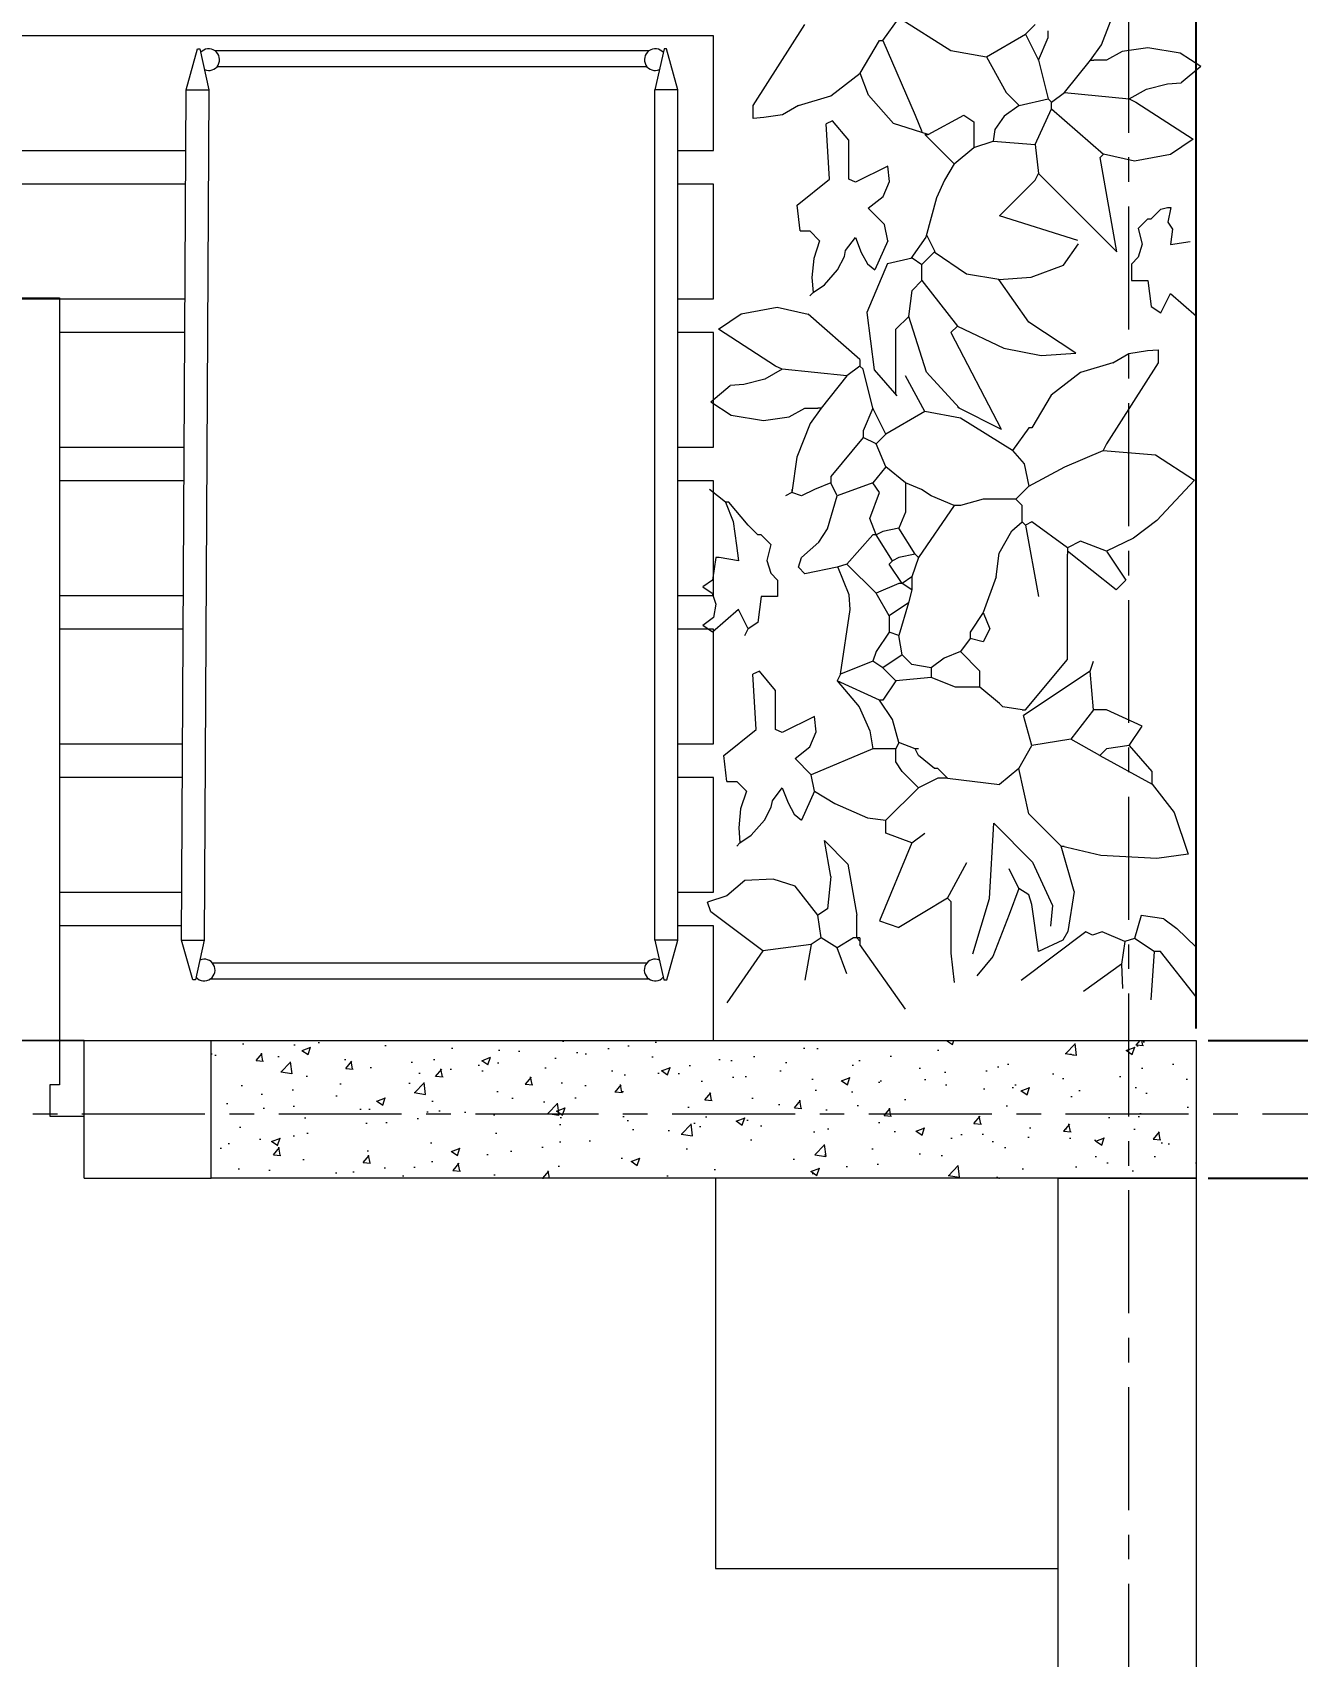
# Model space of a CAD drawing. Header units: centimetres. Extents: x 5667 to 17750, y 274 to 6203.
# Drawn here: x 8290.2 to 8418.8, y 1140.7 to 1305.8 of the extents above; entities that cross this region are included whole.
import ezdxf

# ---------------------------------------------------------------- set-up
doc = ezdxf.new("R2010")
doc.units = ezdxf.units.CM
doc.header["$MEASUREMENT"] = 0
doc.linetypes.add('CENTERX2', pattern=[4, 2.5, -0.5, 0.5, -0.5])
doc.layers.get('0').update_dxf_attribs({"lineweight": 18})
for name, color, linetype, lineweight in [('A-DOOR-FULL', 4, 'Continuous', 9), ('A-FURN', 8, 'Continuous', 9), ('A-WALL-FULL', 7, 'Continuous', 20), ('G-ANNO-DIM', 3, 'Continuous', 9), ('G-HEDGE', 104, 'Continuous', 9)]:
    doc.layers.add(name, color=color, linetype=linetype, lineweight=lineweight)
doc.styles.add('ARIAL', font='arial.ttf')
doc.dimstyles.new('TICK_36', dxfattribs={"dimtxt": 10, "dimasz": 3.6, "dimexe": 1.8, "dimexo": 1.2, "dimgap": 1.8, "dimtad": 0, "dimdec": 0, "dimzin": 0, "dimdsep": 46, "dimtxsty": 'ARIAL', "dimblk": 'OBLIQUE', "dimcen": 1.8, "dimdle": 1.8, "dimclrd": 256, "dimclrt": 256, "dimadec": 0, "dimazin": 0, "dimtfac": 1, "dimtdec": 0, "dimtmove": 1, "dimatfit": 3, "dimldrblk": 'OPEN90', "dimfxl": 1, "dimtolj": 1, "dimtzin": 0, "dimarcsym": 0})

# ---------------------------------------------------------------- blocks, each defined once
blk = doc.blocks.new('division')
at = {"linetype": 'CENTERX2', "ltscale": 5}
blk.add_line((0, 1474.86), (0, 19.33), dxfattribs=at)
at = {"linetype": 'CENTERX2', "ltscale": 5, "style": 'ARIAL'}
for p in [(-7.42, 1487.59), (-7.06, -6.48)]:
    blk.add_attdef('A', p, '', height=16, dxfattribs=at)
blk = doc.blocks.new('_Oblique')
at = {"color": 0, "linetype": 'ByBlock', "lineweight": -2}
blk.add_line((-0.5, -0.5), (0.5, 0.5), dxfattribs=at)
blk = doc.blocks.new('*D21')
at = {"layer": 'Defpoints', "color": 0, "ltscale": 5, "transparency": 16777216}
for p in [(8408.54, 1633.45), (7493.38, 1460.73), (8408.54, 1203.35)]:
    blk.add_point(p, dxfattribs=at)
at = {"layer": 'G-ANNO-DIM', "color": 0, "lineweight": -2, "ltscale": 5, "transparency": 16777216}
for p, q in [((7493.38, 1461.93), (7493.38, 1635.25)), ((8408.54, 1204.55), (8408.54, 1635.25))]:
    blk.add_line(p, q, dxfattribs=at)
at = {"layer": 'G-ANNO-DIM', "lineweight": -2, "ltscale": 5, "transparency": 16777216}
for p, q in [((7491.58, 1633.45), (7938.08, 1633.45)), ((8410.34, 1633.45), (7963.85, 1633.45))]:
    blk.add_line(p, q, dxfattribs=at)
at = {"layer": 'G-ANNO-DIM', "lineweight": -2, "ltscale": 5, "transparency": 16777216, "xscale": 3.6, "yscale": 3.6, "zscale": 3.6, "rotation": 180}
blk.add_blockref('_Oblique', (7493.38, 1633.45), dxfattribs=at)
at = {"layer": 'G-ANNO-DIM', "lineweight": -2, "ltscale": 5, "transparency": 16777216, "xscale": 3.6, "yscale": 3.6, "zscale": 3.6}
blk.add_blockref('_Oblique', (8408.54, 1633.45), dxfattribs=at)
at = {"layer": 'G-ANNO-DIM', "ltscale": 5, "transparency": 16777216, "insert": (7950.96, 1633.45), "char_height": 10, "attachment_point": 5, "style": 'ARIAL'}
blk.add_mtext('\\A1;915', dxfattribs=at)
blk = doc.blocks.new('_Open90')
at = {"color": 0, "linetype": 'ByBlock', "lineweight": -2}
for p, q in [((-0.5, 0.5), (0, 0)), ((0, 0), (-1, 0)), ((0, 0), (-0.5, -0.5))]:
    blk.add_line(p, q, dxfattribs=at)
blk = doc.blocks.new('*D113')
at = {"layer": 'Defpoints', "color": 0, "transparency": 16777216}
for p in [(8408.54, 1203.35), (8408.54, 1189.33), (8465.98, 1189.33)]:
    blk.add_point(p, dxfattribs=at)
at = {"layer": 'G-ANNO-DIM', "lineweight": -2, "transparency": 16777216}
for p, q in [((8465.98, 1205.15), (8465.98, 1187.53)), ((8485.54, 1202.21), (8485.54, 1205.81)), ((8465.98, 1196.34), (8485.54, 1202.21))]:
    blk.add_line(p, q, dxfattribs=at)
at = {"layer": 'G-ANNO-DIM', "color": 0, "lineweight": -2, "transparency": 16777216}
for p, q in [((8409.74, 1203.35), (8467.78, 1203.35)), ((8409.74, 1189.33), (8467.78, 1189.33))]:
    blk.add_line(p, q, dxfattribs=at)
at = {"layer": 'G-ANNO-DIM', "lineweight": -2, "transparency": 16777216, "xscale": 3.6, "yscale": 3.6, "zscale": 3.6}
for p, rotation in [((8465.98, 1203.35), 90), ((8465.98, 1189.33), 270)]:
    blk.add_blockref('_Oblique', p, dxfattribs=dict(at, rotation=rotation))
at = {"layer": 'G-ANNO-DIM', "transparency": 16777216, "insert": (8485.54, 1214.28), "char_height": 10, "attachment_point": 5, "rotation": 90, "style": 'ARIAL'}
blk.add_mtext('\\A1;14', dxfattribs=at)
blk = doc.blocks.new('*D114')
at = {"layer": 'Defpoints', "color": 0, "transparency": 16777216}
for p in [(8408.54, 1189.33), (8408.54, 597.58), (8465.98, 597.58)]:
    blk.add_point(p, dxfattribs=at)
at = {"layer": 'G-ANNO-DIM', "lineweight": -2, "transparency": 16777216}
for p, q in [((8465.98, 1191.13), (8465.98, 906.25)), ((8465.98, 595.78), (8465.98, 880.66))]:
    blk.add_line(p, q, dxfattribs=at)
at = {"layer": 'G-ANNO-DIM', "color": 0, "lineweight": -2, "transparency": 16777216}
for p, q in [((8409.74, 1189.33), (8467.78, 1189.33)), ((8409.74, 597.58), (8467.78, 597.58))]:
    blk.add_line(p, q, dxfattribs=at)
at = {"layer": 'G-ANNO-DIM', "lineweight": -2, "transparency": 16777216, "xscale": 3.6, "yscale": 3.6, "zscale": 3.6}
for p, rotation in [((8465.98, 1189.33), 90), ((8465.98, 597.58), 270)]:
    blk.add_blockref('_Oblique', p, dxfattribs=dict(at, rotation=rotation))
at = {"layer": 'G-ANNO-DIM', "transparency": 16777216, "insert": (8465.98, 893.45), "char_height": 10, "attachment_point": 5, "rotation": 90, "style": 'ARIAL'}
blk.add_mtext('\\A1;592', dxfattribs=at)
blk = doc.blocks.new('*D115')
at = {"layer": 'Defpoints', "color": 0, "transparency": 16777216}
for p in [(8408.54, 1498.72), (8523.27, 1498.72), (8408.54, 597.58)]:
    blk.add_point(p, dxfattribs=at)
at = {"layer": 'G-ANNO-DIM', "lineweight": -2, "transparency": 16777216}
for p, q in [((8523.27, 1500.52), (8523.27, 1060.03)), ((8523.27, 595.78), (8523.27, 1036.27))]:
    blk.add_line(p, q, dxfattribs=at)
at = {"layer": 'G-ANNO-DIM', "color": 0, "lineweight": -2, "transparency": 16777216}
for p, q in [((8409.74, 1498.72), (8525.07, 1498.72)), ((8409.74, 597.58), (8525.07, 597.58))]:
    blk.add_line(p, q, dxfattribs=at)
at = {"layer": 'G-ANNO-DIM', "lineweight": -2, "transparency": 16777216, "xscale": 3.6, "yscale": 3.6, "zscale": 3.6}
for p, rotation in [((8523.27, 1498.72), 90), ((8523.27, 597.58), 270)]:
    blk.add_blockref('_Oblique', p, dxfattribs=dict(at, rotation=rotation))
at = {"layer": 'G-ANNO-DIM', "transparency": 16777216, "insert": (8523.27, 1048.15), "char_height": 10, "attachment_point": 5, "rotation": 90, "style": 'ARIAL'}
blk.add_mtext('\\A1;901', dxfattribs=at)
blk = doc.blocks.new('*D118')
at = {"layer": 'Defpoints', "color": 0, "transparency": 16777216}
for p in [(8408.54, 1548.59), (8094.14, 1203.35), (8408.54, 1203.35)]:
    blk.add_point(p, dxfattribs=at)
at = {"layer": 'G-ANNO-DIM', "color": 0, "lineweight": -2, "transparency": 16777216}
for p, q in [((8094.14, 1204.55), (8094.14, 1550.39)), ((8408.54, 1204.55), (8408.54, 1550.39))]:
    blk.add_line(p, q, dxfattribs=at)
at = {"layer": 'G-ANNO-DIM', "lineweight": -2, "transparency": 16777216}
for p, q in [((8092.34, 1548.59), (8238.52, 1548.59)), ((8410.34, 1548.59), (8264.16, 1548.59))]:
    blk.add_line(p, q, dxfattribs=at)
at = {"layer": 'G-ANNO-DIM', "lineweight": -2, "transparency": 16777216, "xscale": 3.6, "yscale": 3.6, "zscale": 3.6, "rotation": 180}
blk.add_blockref('_Oblique', (8094.14, 1548.59), dxfattribs=at)
at = {"layer": 'G-ANNO-DIM', "lineweight": -2, "transparency": 16777216, "xscale": 3.6, "yscale": 3.6, "zscale": 3.6}
blk.add_blockref('_Oblique', (8408.54, 1548.59), dxfattribs=at)
at = {"layer": 'G-ANNO-DIM', "transparency": 16777216, "insert": (8251.34, 1548.59), "char_height": 10, "attachment_point": 5, "style": 'ARIAL'}
blk.add_mtext('\\A1;314', dxfattribs=at)

msp = doc.modelspace()

# ---------------------------------------------------------------- hatches: boundary and pattern name
at = {"layer": 'A-FURN'}
h = msp.add_hatch(dxfattribs=at)
h.set_pattern_fill('AR-CONC', color=256, scale=0.050063, style=0)
h.set_pattern_definition([(50, (11659.113, 9914.463), (9.120779, -0.7979644), [0.953707, -10.4907795]), (355, (11659.113, 9914.463), (-1.764375, 9.56494), [0.762966, -8.392624]), (100.451, (11659.873, 9914.397), (7.356437, 8.766932), [0.810526, -8.915786]), (46.1842, (11659.113, 9917.006), (13.571131, -2.10478), [1.43056, -15.73617]), (96.6356, (11660.244, 9916.831), (11.885256, 12.386957), [1.21579, -13.373679]), (351.184, (11659.113, 9917.006), (11.885275, 12.386936), [1.144449, -12.588935]), (21, (11660.3846, 9916.371), (7.590352, -5.1197566), [0.953707, -10.4907795]), (326, (11660.385, 9916.371), (3.094018, 9.221071), [0.762966, -8.392624]), (71.4514, (11661.017, 9915.944), (10.684349, 4.1013344), [0.810526, -8.915786]), (37.5, (11659.113, 9914.4632), (0.1546259, 4.2331103), [0, -8.2908948, 0, -8.5197845, 0, -8.4244138]), (7.5, (11659.113, 9914.4632), (3.3452176, 5.0153773), [0, -4.8575488, 0, -8.1001534, 0, -3.2108143]), (327.5, (11656.2773, 9914.4632), (6.7881223, -0.2868002), [0, -3.179024, 0, -9.918555, 0, -13.1611597]), (317.5, (11655.006, 9914.463), (7.4158462, 1.272936), [0, -4.1327313, 0, -6.586938, 0, -9.346331])])
h.paths.add_polyline_path([(8308.41, 1203.35), (8308.41, 1189.33), (8408.54, 1189.33), (8408.54, 1203.35)])

# ---------------------------------------------------------------- linework, layer by layer
at = {"layer": 'A-DOOR-FULL'}
msp.add_lwpolyline([(8293, 1278.81), (8293, 1203.35), (8288.49, 1203.35), (8288.49, 1278.81)], close=True, dxfattribs=at)
for points in [[(8295.5, 1198.84), (8295.5, 1198.84), (8295.5, 1203.35), (8293, 1203.35), (8293, 1198.84)], [(8293, 1198.84), (8291.99, 1198.84), (8291.99, 1195.64), (8295.5, 1195.64), (8295.5, 1198.84)]]:
    msp.add_lwpolyline(points, dxfattribs=at)
at = {"layer": 'A-FURN'}
for p, q in [((8359.48, 1305.46), (8094.57, 1305.46)), ((8305.87, 1299.97), (8307.02, 1304.13)), ((8307.02, 1304.13), (8307.25, 1304.13)), ((8307.25, 1304.13), (8308.18, 1299.97)), ((8354.45, 1304.13), (8353.52, 1299.96)), ((8354.68, 1304.13), (8354.45, 1304.13)), ((8355.84, 1299.97), (8354.68, 1304.13)), ((8359.48, 1293.81), (8359.48, 1305.46)), ((8352.92, 1303.93), (8308.79, 1303.93)), ((8352.72, 1302.31), (8308.99, 1302.31)), ((8305.4, 1213.53), (8305.87, 1299.97)), ((8305.87, 1299.97), (8308.18, 1299.96)), ((8308.18, 1299.97), (8307.71, 1213.53)), ((8355.84, 1299.97), (8353.52, 1299.96)), ((8353.52, 1213.53), (8353.52, 1299.96)), ((8355.84, 1213.53), (8355.84, 1299.97)), ((8094.57, 1293.81), (8305.83, 1293.81)), ((8355.84, 1293.81), (8359.48, 1293.81)), ((8305.82, 1290.39), (8094.57, 1290.39)), ((8359.48, 1290.39), (8355.84, 1290.39)), ((8359.48, 1278.73), (8359.48, 1290.39)), ((8094.57, 1278.73), (8305.75, 1278.73)), ((8355.84, 1278.73), (8359.48, 1278.73)), ((8305.73, 1275.31), (8293, 1275.31)), ((8359.48, 1275.31), (8355.84, 1275.31)), ((8359.48, 1263.66), (8359.48, 1275.31)), ((8293, 1263.66), (8305.67, 1263.66)), ((8355.84, 1263.66), (8359.48, 1263.66)), ((8305.65, 1260.23), (8293, 1260.23)), ((8359.48, 1260.23), (8355.84, 1260.23)), ((8359.48, 1248.58), (8359.48, 1260.23)), ((8293, 1248.58), (8305.59, 1248.58)), ((8355.84, 1248.58), (8359.48, 1248.58)), ((8305.57, 1245.15), (8293, 1245.15)), ((8359.48, 1245.15), (8355.84, 1245.15)), ((8359.48, 1233.5), (8359.48, 1245.15)), ((8293, 1233.5), (8305.51, 1233.5)), ((8355.84, 1233.5), (8359.48, 1233.5)), ((8305.49, 1230.07), (8293, 1230.07)), ((8359.48, 1230.07), (8355.84, 1230.07)), ((8359.48, 1218.42), (8359.48, 1230.07)), ((8293, 1218.42), (8305.43, 1218.42)), ((8355.84, 1218.42), (8359.48, 1218.42)), ((8305.41, 1215), (8293, 1215)), ((8359.48, 1215), (8355.84, 1215)), ((8359.48, 1203.35), (8359.48, 1215)), ((8306.53, 1209.49), (8305.4, 1213.53)), ((8305.4, 1213.53), (8307.71, 1213.53)), ((8307.71, 1213.53), (8306.82, 1209.49)), ((8355.84, 1213.53), (8353.52, 1213.53)), ((8353.52, 1213.53), (8354.41, 1209.49)), ((8354.71, 1209.49), (8355.84, 1213.53)), ((8352.67, 1211.19), (8308.56, 1211.19)), ((8306.82, 1209.49), (8306.53, 1209.49)), ((8352.95, 1209.57), (8308.28, 1209.57)), ((8354.41, 1209.49), (8354.71, 1209.49)), ((8094.57, 1203.35), (8359.48, 1203.35)), ((8359.48, 1203.35), (8394.52, 1203.35)), ((8394.52, 1189.33), (8359.68, 1189.33)), ((8359.68, 1189.33), (8359.68, 1149.68)), ((8394.52, 1149.68), (8394.52, 1189.33)), ((8359.68, 1149.68), (8394.52, 1149.68))]:
    msp.add_line(p, q, dxfattribs=at)
for centre, start, end in [((8308.16, 1303.03), 246.5619, 138.4957), ((8353.55, 1303.03), 41.5043, 293.4381), ((8307.7, 1210.5), 221.5043, 113.4381), ((8353.53, 1210.5), 66.5619, 318.4957)]:
    msp.add_arc(centre, 1.1, start, end, dxfattribs=at)
at = {"layer": 'A-WALL-FULL'}
for p, q in [((8295.5, 1189.33), (8295.5, 1203.35)), ((8295.5, 1203.35), (8408.54, 1203.35)), ((8295.5, 1189.33), (8308.41, 1189.33)), ((8394.52, 1189.33), (8408.54, 1189.33)), ((8394.52, 1148.28), (8394.52, 1189.33)), ((8408.54, 1189.33), (8408.54, 1148.28)), ((8394.52, 1108.23), (8394.52, 1148.28)), ((8408.54, 1148.28), (8408.54, 1108.23))]:
    msp.add_line(p, q, dxfattribs=at)
msp.add_lwpolyline([(8308.41, 1203.35), (8408.54, 1203.35), (8408.54, 1189.33), (8308.41, 1189.33)], close=True, dxfattribs=at)
at = {"layer": 'G-HEDGE'}
for p, q in [((8398.9, 1304.54), (8400.25, 1307.97)), ((8363.5, 1298.38), (8368.77, 1306.62)), ((8376.68, 1304.97), (8378.33, 1307.28)), ((8378.33, 1307.28), (8383.61, 1303.98)), ((8391.19, 1305.63), (8392.18, 1306.62)), ((8393.5, 1305.3), (8393.5, 1305.96)), ((8374.38, 1301.67), (8376.35, 1304.97)), ((8376.35, 1304.97), (8376.68, 1304.97)), ((8376.68, 1304.97), (8379.98, 1297.39)), ((8387.23, 1303.32), (8391.19, 1305.63)), ((8391.19, 1305.63), (8392.51, 1302.99)), ((8392.51, 1302.99), (8393.5, 1305.3)), ((8397.79, 1302.99), (8398.9, 1304.54)), ((8403.62, 1304.25), (8401.02, 1303.86)), ((8406.92, 1303.69), (8403.62, 1304.25)), ((8383.61, 1303.98), (8387.23, 1303.32)), ((8387.23, 1303.32), (8389.21, 1299.7)), ((8392.51, 1302.99), (8393.5, 1299.04)), ((8395.15, 1299.7), (8397.79, 1302.99)), ((8397.79, 1302.99), (8398.12, 1302.99)), ((8399.43, 1302.99), (8398.12, 1302.99)), ((8401.02, 1303.86), (8399.43, 1302.99)), ((8409, 1302.33), (8406.92, 1303.69)), ((8371.41, 1299.37), (8374.38, 1301.67)), ((8375.22, 1299.41), (8374.38, 1301.67)), ((8409, 1302.33), (8407.02, 1300.69)), ((8368.11, 1298.38), (8371.41, 1299.37)), ((8377.76, 1296.53), (8375.22, 1299.41)), ((8389.21, 1299.7), (8390.53, 1298.38)), ((8393.83, 1298.71), (8395.15, 1299.7)), ((8395.15, 1299.7), (8401.74, 1299.04)), ((8401.74, 1299.04), (8403.5, 1300.03)), ((8403.5, 1300.03), (8405.62, 1300.59)), ((8405.62, 1300.59), (8407.02, 1300.69)), ((8363.5, 1297.06), (8363.5, 1298.38)), ((8368.11, 1298.38), (8366.5, 1297.44)), ((8390.53, 1298.38), (8389.02, 1297.29)), ((8390.53, 1298.38), (8393.5, 1299.04)), ((8392.18, 1294.42), (8393.83, 1298.05)), ((8393.5, 1299.04), (8393.83, 1298.71)), ((8393.83, 1298.05), (8393.83, 1298.71)), ((8393.83, 1298.05), (8399.11, 1293.43)), ((8401.74, 1299.04), (8402.4, 1298.71)), ((8402.4, 1298.71), (8408.22, 1294.94)), ((8364.6, 1297.14), (8363.5, 1297.06)), ((8366.5, 1297.44), (8364.6, 1297.14)), ((8371.58, 1296.83), (8370.92, 1296.5)), ((8371.25, 1290.9), (8370.92, 1296.5)), ((8373.23, 1294.86), (8371.58, 1296.83)), ((8381.3, 1295.41), (8377.76, 1296.53)), ((8379.98, 1297.39), (8380.64, 1295.74)), ((8381.3, 1295.41), (8384.93, 1297.39)), ((8384.93, 1297.39), (8385.92, 1296.73)), ((8385.92, 1296.73), (8385.92, 1294.09)), ((8388.07, 1295.92), (8387.89, 1294.75)), ((8389.02, 1297.29), (8388.07, 1295.92)), ((8373.23, 1290.9), (8373.23, 1294.86)), ((8380.97, 1295.41), (8381.3, 1295.41)), ((8380.97, 1295.41), (8383.94, 1292.44)), ((8385.92, 1294.09), (8387.89, 1294.75)), ((8387.89, 1294.75), (8392.18, 1294.42)), ((8392.18, 1294.42), (8392.51, 1291.45)), ((8408.22, 1294.94), (8405.92, 1293.38)), ((8383.94, 1292.44), (8385.92, 1294.09)), ((8398.77, 1293.1), (8399.11, 1293.43)), ((8400.47, 1283.49), (8398.77, 1293.1)), ((8402.26, 1292.71), (8399.11, 1293.43)), ((8405.92, 1293.38), (8402.26, 1292.71)), ((8367.96, 1288.26), (8371.25, 1290.9)), ((8373.89, 1290.57), (8373.23, 1290.9)), ((8377.19, 1292.22), (8373.89, 1290.57)), ((8377.35, 1290.64), (8377.19, 1292.22)), ((8383.94, 1292.44), (8382.95, 1290.79)), ((8392.18, 1290.79), (8392.51, 1291.45)), ((8392.51, 1291.45), (8400.47, 1283.49)), ((8376.71, 1289.12), (8377.35, 1290.64)), ((8382.95, 1290.79), (8382.14, 1289)), ((8388.55, 1287.17), (8392.18, 1290.79)), ((8368.29, 1285.62), (8367.96, 1288.26)), ((8375.21, 1287.93), (8376.71, 1289.12)), ((8376.86, 1286.28), (8375.21, 1287.93)), ((8382.14, 1289), (8381.06, 1285)), ((8403.95, 1286.86), (8404.94, 1287.85)), ((8404.94, 1287.85), (8405.62, 1287.99)), ((8405.62, 1287.99), (8405.95, 1287.99)), ((8405.95, 1287.99), (8405.66, 1286.5)), ((8377.19, 1284.63), (8376.86, 1286.28)), ((8396.5, 1284.64), (8388.55, 1287.17)), ((8403.29, 1286.53), (8402.63, 1285.88)), ((8403.29, 1286.53), (8403.62, 1286.86)), ((8403.62, 1286.86), (8403.95, 1286.86)), ((8405.66, 1286.5), (8406.12, 1285.79)), ((8368.29, 1285.62), (8369.28, 1285.62)), ((8369.28, 1285.62), (8370.26, 1284.63)), ((8370.26, 1284.63), (8369.67, 1282.82)), ((8372.9, 1283.64), (8373.89, 1284.96)), ((8373.89, 1284.96), (8374.49, 1283.43)), ((8377.19, 1284.63), (8375.87, 1281.67)), ((8381.06, 1285), (8379.54, 1282.82)), ((8381.12, 1285.22), (8381.96, 1283.54)), ((8395.06, 1282.15), (8396.58, 1284.33)), ((8402.63, 1285.88), (8403.05, 1284.27)), ((8403.05, 1284.27), (8402.64, 1282.97)), ((8406.12, 1285.79), (8405.93, 1284.23)), ((8405.93, 1284.23), (8407.91, 1284.56)), ((8369.67, 1282.82), (8369.48, 1280.89)), ((8372.08, 1281.67), (8372.78, 1283.01)), ((8372.78, 1283.01), (8372.9, 1283.64)), ((8374.49, 1283.43), (8375.13, 1282.28)), ((8377.16, 1282.33), (8379.65, 1282.88)), ((8379.65, 1282.88), (8380.64, 1282.22)), ((8381.96, 1283.54), (8380.64, 1282.22)), ((8385.19, 1281.24), (8381.89, 1283.48)), ((8402.64, 1282.97), (8401.97, 1282.25)), ((8370.75, 1280.16), (8372.08, 1281.67)), ((8377.16, 1282.33), (8375.06, 1277.32)), ((8375.13, 1282.28), (8375.87, 1281.67)), ((8380.64, 1280.57), (8380.64, 1282.22)), ((8388.48, 1280.7), (8385.19, 1281.24)), ((8391.77, 1280.94), (8395.06, 1282.15)), ((8401.97, 1282.25), (8401.97, 1280.6)), ((8369.6, 1279.36), (8369.28, 1279.03)), ((8369.48, 1280.89), (8369.6, 1279.36)), ((8369.6, 1279.36), (8370.75, 1280.16)), ((8379.32, 1276.94), (8379.65, 1279.58)), ((8379.65, 1279.58), (8380.64, 1280.57)), ((8380.64, 1280.57), (8384.27, 1275.96)), ((8388.48, 1280.7), (8391.77, 1280.94)), ((8391.51, 1276.35), (8388.48, 1280.7)), ((8401.97, 1280.6), (8403.62, 1280.6)), ((8403.62, 1280.6), (8403.95, 1277.96)), ((8362.27, 1277.21), (8365.93, 1277.89)), ((8365.93, 1277.89), (8369.08, 1277.16)), ((8403.95, 1277.96), (8404.94, 1277.3)), ((8404.94, 1277.3), (8405.93, 1279.28)), ((8405.93, 1279.28), (8408.57, 1276.97)), ((8359.97, 1275.65), (8362.27, 1277.21)), ((8374.36, 1272.55), (8369.08, 1277.16)), ((8375.06, 1277.32), (8375.82, 1271.52)), ((8378, 1275.63), (8379.32, 1276.94)), ((8381.14, 1271.28), (8379.32, 1276.94)), ((8396.32, 1273.21), (8391.51, 1276.35)), ((8365.79, 1271.89), (8359.97, 1275.65)), ((8378, 1268.97), (8378, 1275.63)), ((8384.27, 1275.96), (8383.61, 1275.3)), ((8383.61, 1275.3), (8388.71, 1265.49)), ((8384.27, 1275.96), (8388.98, 1273.7)), ((8388.98, 1273.7), (8392.78, 1272.97)), ((8392.78, 1272.97), (8396.32, 1273.21)), ((8400.08, 1272.22), (8401.69, 1273.15)), ((8401.69, 1273.15), (8403.59, 1273.46)), ((8403.59, 1273.46), (8404.69, 1273.53)), ((8404.69, 1273.53), (8404.69, 1272.21)), ((8366.45, 1271.56), (8364.69, 1270.56)), ((8366.45, 1271.56), (8365.79, 1271.89)), ((8373.04, 1270.9), (8366.45, 1271.56)), ((8374.36, 1271.89), (8373.04, 1270.9)), ((8374.36, 1272.55), (8374.36, 1271.89)), ((8374.69, 1271.56), (8374.36, 1271.89)), ((8375.68, 1267.6), (8374.69, 1271.56)), ((8375.82, 1271.52), (8378.1, 1268.86)), ((8384.43, 1267.66), (8381.14, 1271.28)), ((8396.78, 1271.23), (8393.81, 1268.92)), ((8400.08, 1272.22), (8396.78, 1271.23)), ((8404.69, 1272.21), (8399.42, 1263.97)), ((8359.19, 1268.26), (8361.17, 1269.91)), ((8362.56, 1270), (8361.17, 1269.91)), ((8364.69, 1270.56), (8362.56, 1270)), ((8373.04, 1270.9), (8370.4, 1267.6)), ((8380.95, 1267.27), (8378.98, 1270.9)), ((8359.19, 1268.26), (8361.27, 1266.9)), ((8393.81, 1268.92), (8391.84, 1265.62)), ((8361.27, 1266.9), (8364.57, 1266.34)), ((8364.57, 1266.34), (8367.17, 1266.73)), ((8367.17, 1266.73), (8368.75, 1267.6)), ((8368.75, 1267.6), (8370.07, 1267.6)), ((8370.4, 1267.6), (8369.29, 1266.06)), ((8370.4, 1267.6), (8370.07, 1267.6)), ((8375.68, 1267.6), (8374.69, 1265.29)), ((8377, 1264.96), (8375.68, 1267.6)), ((8380.95, 1267.27), (8377, 1264.96)), ((8384.58, 1266.61), (8380.95, 1267.27)), ((8384.27, 1267.71), (8388.71, 1265.49)), ((8389.86, 1263.31), (8384.58, 1266.61)), ((8369.29, 1266.06), (8367.93, 1262.62)), ((8374.69, 1264.63), (8371.39, 1260.68)), ((8374.69, 1265.29), (8374.69, 1264.63)), ((8376.01, 1263.97), (8374.69, 1264.63)), ((8377, 1264.96), (8376.01, 1263.97)), ((8391.51, 1265.62), (8389.86, 1263.31)), ((8391.84, 1265.62), (8391.51, 1265.62)), ((8377, 1261.66), (8376.01, 1263.97)), ((8389.86, 1263.31), (8391.06, 1261.95)), ((8395.19, 1261.65), (8399.09, 1263.31)), ((8399.42, 1263.97), (8399.09, 1263.31)), ((8399.09, 1263.31), (8404.39, 1262.86)), ((8404.39, 1262.86), (8408.35, 1260.28)), ((8367.93, 1262.62), (8367.44, 1259.03)), ((8377, 1261.66), (8375.68, 1260.02)), ((8378.98, 1260.02), (8377, 1261.66)), ((8391.06, 1261.95), (8391.51, 1259.69)), ((8391.51, 1259.69), (8395.19, 1261.65)), ((8371.39, 1260.02), (8369.74, 1259.36)), ((8371.39, 1260.68), (8371.39, 1260.02)), ((8372.05, 1258.7), (8371.39, 1260.02)), ((8375.68, 1260.02), (8372.05, 1258.7)), ((8376.34, 1259.03), (8375.68, 1260.02)), ((8378.98, 1260.02), (8378.98, 1257.05)), ((8380.63, 1259.36), (8378.98, 1260.02)), ((8391.51, 1259.69), (8390.19, 1258.37)), ((8408.35, 1260.28), (8404.55, 1256.2)), ((8360.69, 1258.04), (8359.05, 1259.36)), ((8361.02, 1258.04), (8360.69, 1258.04)), ((8360.69, 1258.04), (8361.47, 1256.09)), ((8363, 1255.73), (8361.02, 1258.04)), ((8367.44, 1259.03), (8366.78, 1258.7)), ((8367.44, 1259.36), (8367.44, 1259.03)), ((8368.43, 1258.7), (8367.44, 1259.03)), ((8369.74, 1259.36), (8368.43, 1258.7)), ((8371.06, 1255.35), (8372.05, 1258.7)), ((8375.35, 1256.39), (8376.34, 1259.03)), ((8381.61, 1258.7), (8380.63, 1259.36)), ((8383.92, 1257.71), (8381.61, 1258.7)), ((8386.89, 1258.37), (8384.58, 1257.71)), ((8390.19, 1258.37), (8386.89, 1258.37)), ((8390.85, 1257.71), (8390.19, 1258.37)), ((8376.01, 1254.74), (8375.35, 1256.39)), ((8378.98, 1257.05), (8378.32, 1255.4)), ((8383.92, 1257.71), (8380.3, 1252.43)), ((8384.58, 1257.71), (8383.92, 1257.71)), ((8390.85, 1256.06), (8390.85, 1257.71)), ((8404.55, 1256.2), (8402.17, 1254.38)), ((8361.47, 1256.09), (8361.82, 1253.66)), ((8363.99, 1254.74), (8363, 1255.73)), ((8364.32, 1254.74), (8363.99, 1254.74)), ((8364.65, 1254.41), (8364.32, 1254.74)), ((8370.18, 1254), (8371.06, 1255.35)), ((8375.68, 1254.74), (8373.04, 1251.77)), ((8376.01, 1254.74), (8375.68, 1254.74)), ((8376.67, 1255.07), (8376.01, 1254.74)), ((8377.66, 1252.1), (8376.01, 1254.74)), ((8378.32, 1255.4), (8376.67, 1255.07)), ((8379.97, 1252.76), (8378.32, 1255.4)), ((8388.52, 1252.86), (8389.79, 1255.14)), ((8389.79, 1255.14), (8390.85, 1256.06)), ((8391.18, 1255.73), (8390.85, 1256.06)), ((8391.84, 1256.06), (8391.18, 1255.73)), ((8391.18, 1255.73), (8392.5, 1248.48)), ((8395.46, 1253.42), (8391.84, 1256.06)), ((8361.82, 1253.66), (8362.01, 1252.1)), ((8364.65, 1254.41), (8365.31, 1253.75)), ((8365.31, 1253.75), (8364.89, 1252.14)), ((8368.43, 1252.43), (8370.18, 1254)), ((8396.78, 1254.08), (8395.46, 1253.42)), ((8395.46, 1253.42), (8395.46, 1253.09)), ((8395.46, 1253.09), (8395.46, 1252.76)), ((8400.41, 1249.13), (8395.46, 1253.09)), ((8399.42, 1253.09), (8396.78, 1254.08)), ((8402.17, 1254.38), (8399.42, 1253.09)), ((8399.42, 1253.09), (8401.4, 1250.12)), ((8359.71, 1252.43), (8359.38, 1250.12)), ((8360.04, 1252.43), (8359.71, 1252.43)), ((8362.01, 1252.1), (8360.04, 1252.43)), ((8364.89, 1252.14), (8365.31, 1250.85)), ((8368.1, 1251.44), (8368.43, 1252.43)), ((8368.75, 1250.78), (8368.1, 1251.44)), ((8372.05, 1251.44), (8368.75, 1250.78)), ((8373.04, 1251.77), (8372.05, 1251.44)), ((8373.25, 1248.65), (8372.12, 1251.47)), ((8376.01, 1248.81), (8373.04, 1251.77)), ((8377.33, 1251.77), (8377.66, 1252.1)), ((8378.65, 1249.79), (8377.33, 1251.77)), ((8378.32, 1252.43), (8377.66, 1252.1)), ((8379.97, 1252.76), (8378.32, 1252.43)), ((8380.3, 1252.43), (8379.64, 1250.45)), ((8380.3, 1252.43), (8379.97, 1252.76)), ((8388.21, 1250.45), (8388.52, 1252.86)), ((8395.46, 1242.08), (8395.46, 1252.76)), ((8359.38, 1250.12), (8358.39, 1249.46)), ((8365.31, 1250.85), (8365.97, 1250.12)), ((8365.97, 1250.12), (8365.97, 1248.48)), ((8378.32, 1249.79), (8376.01, 1248.81)), ((8378.65, 1249.79), (8378.32, 1249.79)), ((8379.64, 1250.45), (8378.65, 1249.79)), ((8379.64, 1249.13), (8378.65, 1249.79)), ((8379.64, 1250.45), (8379.64, 1249.13)), ((8388.21, 1250.45), (8386.89, 1246.83)), ((8401.4, 1250.12), (8400.41, 1249.13)), ((8358.39, 1249.46), (8359.35, 1248.82)), ((8359.35, 1248.82), (8359.7, 1247.69)), ((8364.32, 1248.48), (8363.99, 1245.84)), ((8365.97, 1248.48), (8364.32, 1248.48)), ((8373.37, 1247.16), (8373.25, 1248.65)), ((8377.33, 1246.5), (8376.01, 1248.81)), ((8379.64, 1249.13), (8379.31, 1247.82)), ((8359.46, 1246.34), (8358.39, 1245.51)), ((8362.01, 1247.16), (8359.38, 1244.85)), ((8359.7, 1247.69), (8359.46, 1246.34)), ((8363, 1245.18), (8362.01, 1247.16)), ((8372.38, 1240.56), (8373.37, 1247.16)), ((8379.31, 1247.82), (8377.33, 1246.5)), ((8377.33, 1246.5), (8377.33, 1244.85)), ((8379.31, 1247.82), (8378.32, 1244.52)), ((8386.89, 1246.83), (8385.57, 1244.85)), ((8386.89, 1246.83), (8387.55, 1245.18)), ((8359.38, 1244.85), (8358.39, 1245.51)), ((8362.67, 1244.52), (8363, 1245.18)), ((8363.99, 1245.84), (8363, 1245.18)), ((8377.33, 1244.85), (8376.01, 1242.87)), ((8378.32, 1244.52), (8377.33, 1244.85)), ((8385.57, 1244.85), (8385.57, 1244.19)), ((8387.55, 1245.18), (8386.89, 1243.86)), ((8378.65, 1242.54), (8378.32, 1244.52)), ((8385.57, 1244.19), (8384.58, 1242.87)), ((8386.89, 1243.86), (8385.57, 1244.19)), ((8375.68, 1241.88), (8372.38, 1240.56)), ((8376.01, 1242.87), (8375.68, 1241.88)), ((8376.67, 1241.22), (8375.68, 1241.88)), ((8378.65, 1242.54), (8376.67, 1241.22)), ((8379.64, 1241.55), (8378.65, 1242.54)), ((8381.61, 1241.22), (8379.64, 1241.55)), ((8382.93, 1242.21), (8381.61, 1241.22)), ((8384.58, 1242.87), (8382.93, 1242.21)), ((8386.56, 1240.89), (8384.58, 1242.87)), ((8391.18, 1236.94), (8395.46, 1242.08)), ((8397.77, 1240.89), (8398.1, 1241.88)), ((8364.14, 1240.89), (8363.48, 1240.56)), ((8363.81, 1234.96), (8363.48, 1240.56)), ((8365.79, 1238.91), (8364.14, 1240.89)), ((8372.38, 1240.56), (8372.05, 1239.9)), ((8376.34, 1237.92), (8372.05, 1239.9)), ((8372.05, 1239.9), (8374.28, 1237.24)), ((8377.99, 1239.9), (8376.67, 1241.22)), ((8377.99, 1239.9), (8376.67, 1237.92)), ((8381.61, 1240.23), (8377.99, 1239.9)), ((8381.61, 1241.22), (8381.61, 1240.23)), ((8384.08, 1239.24), (8381.61, 1240.23)), ((8386.56, 1239.24), (8386.56, 1240.89)), ((8397.77, 1240.89), (8391, 1236.38)), ((8398.1, 1236.94), (8397.77, 1240.89)), ((8365.79, 1234.96), (8365.79, 1238.91)), ((8386.56, 1239.24), (8384.08, 1239.24)), ((8388.54, 1237.59), (8386.56, 1239.24)), ((8374.28, 1237.24), (8375.36, 1234.82)), ((8377.66, 1235.95), (8376.34, 1237.92)), ((8376.67, 1237.92), (8376.34, 1237.92)), ((8388.87, 1237.26), (8388.54, 1237.59)), ((8390.85, 1236.94), (8388.87, 1237.26)), ((8390.85, 1236.94), (8391.18, 1236.94)), ((8398.1, 1236.94), (8395.79, 1233.97)), ((8399.42, 1236.94), (8398.1, 1236.94)), ((8403.05, 1235.29), (8399.42, 1236.94)), ((8360.51, 1232.32), (8363.81, 1234.96)), ((8366.45, 1234.63), (8365.79, 1234.96)), ((8369.74, 1236.28), (8366.45, 1234.63)), ((8369.9, 1234.7), (8369.74, 1236.28)), ((8375.36, 1234.82), (8375.68, 1232.98)), ((8378.32, 1233.64), (8377.66, 1235.95)), ((8391.84, 1233.31), (8391, 1236.38)), ((8401.73, 1233.31), (8403.05, 1235.29)), ((8367.77, 1231.99), (8369.27, 1233.18)), ((8369.27, 1233.18), (8369.9, 1234.7)), ((8378.32, 1233.64), (8377.99, 1232.98)), ((8379.97, 1232.98), (8378.32, 1233.64)), ((8390.52, 1231), (8391.84, 1233.31)), ((8395.79, 1233.97), (8391.84, 1233.31)), ((8398.76, 1232.32), (8395.79, 1233.97)), ((8401.73, 1233.31), (8399.42, 1232.98)), ((8401.73, 1233.31), (8404.04, 1230.67)), ((8360.84, 1229.68), (8360.51, 1232.32)), ((8369.41, 1230.34), (8367.77, 1231.99)), ((8375.68, 1232.98), (8369.41, 1230.34)), ((8377.99, 1232.98), (8375.68, 1232.98)), ((8377.99, 1231.66), (8377.99, 1232.98)), ((8378.65, 1230.67), (8377.99, 1231.66)), ((8380.3, 1232.98), (8379.97, 1232.98)), ((8380.3, 1232.32), (8379.97, 1232.98)), ((8381.94, 1231), (8380.3, 1232.32)), ((8399.42, 1232.98), (8398.76, 1232.32)), ((8398.76, 1232.32), (8404.07, 1229.4)), ((8369.74, 1228.69), (8369.41, 1230.34)), ((8380.3, 1229.02), (8378.65, 1230.67)), ((8382.27, 1230.01), (8380.3, 1229.02)), ((8382.27, 1231), (8381.94, 1231)), ((8383.26, 1230.01), (8382.27, 1231)), ((8383.26, 1230.01), (8382.27, 1230.01)), ((8383.26, 1230.01), (8388.54, 1229.35)), ((8390.52, 1231), (8388.54, 1229.35)), ((8391.51, 1226.38), (8390.52, 1231)), ((8404.04, 1230.67), (8404.04, 1229.35)), ((8360.84, 1229.68), (8361.83, 1229.68)), ((8361.83, 1229.68), (8362.82, 1228.69)), ((8362.82, 1228.69), (8362.22, 1226.88)), ((8365.46, 1227.7), (8366.45, 1229.02)), ((8366.45, 1229.02), (8367.05, 1227.49)), ((8369.74, 1228.69), (8368.43, 1225.72)), ((8369.74, 1228.69), (8371.81, 1227.43)), ((8380.3, 1229.02), (8377, 1225.72)), ((8404.07, 1229.4), (8406.29, 1226.52)), ((8362.22, 1226.88), (8362.03, 1224.94)), ((8364.64, 1225.73), (8365.33, 1227.06)), ((8365.33, 1227.06), (8365.46, 1227.7)), ((8367.05, 1227.49), (8367.68, 1226.34)), ((8371.81, 1227.43), (8375.11, 1225.97)), ((8406.29, 1226.52), (8407.72, 1222.28)), ((8362.03, 1224.94), (8362.16, 1223.42)), ((8363.3, 1224.22), (8364.64, 1225.73)), ((8367.68, 1226.34), (8368.43, 1225.72)), ((8375.11, 1225.97), (8377, 1225.72)), ((8377, 1224.41), (8377, 1225.72)), ((8387.54, 1217.78), (8387.96, 1225.43)), ((8387.96, 1225.43), (8391.9, 1221.47)), ((8394.8, 1223.09), (8391.51, 1226.38)), ((8362.16, 1223.42), (8361.83, 1223.09)), ((8362.16, 1223.42), (8363.3, 1224.22)), ((8371.39, 1220.02), (8370.76, 1223.67)), ((8370.76, 1223.67), (8373.14, 1221.25)), ((8379.64, 1223.42), (8376.34, 1215.5)), ((8379.64, 1223.42), (8377, 1224.41)), ((8379.64, 1223.42), (8380.95, 1224.41)), ((8394.8, 1223.09), (8395.13, 1223.09)), ((8396.12, 1218.47), (8394.8, 1223.09)), ((8398.84, 1222.13), (8394.8, 1223.09)), ((8404.55, 1221.83), (8398.84, 1222.13)), ((8407.72, 1222.28), (8404.55, 1221.83)), ((8371.39, 1220.02), (8371.06, 1216.73)), ((8373.14, 1221.25), (8374.03, 1216.07)), ((8383.26, 1217.81), (8385.24, 1221.44)), ((8390.52, 1218.8), (8389.53, 1220.78)), ((8391.9, 1221.47), (8393.93, 1217.05)), ((8362.67, 1219.59), (8360.84, 1218.04)), ((8365.52, 1219.74), (8362.67, 1219.59)), ((8367.77, 1219.03), (8365.52, 1219.74)), ((8370.07, 1216.07), (8367.77, 1219.03)), ((8390.52, 1218.8), (8389.53, 1216.16)), ((8391.51, 1218.14), (8390.52, 1218.8)), ((8396.12, 1218.47), (8395.5, 1214.41)), ((8360.84, 1218.04), (8358.86, 1217.39)), ((8359.19, 1216.4), (8358.86, 1217.39)), ((8371.06, 1216.73), (8370.07, 1216.07)), ((8383.26, 1217.81), (8378.32, 1214.84)), ((8383.26, 1217.81), (8383.59, 1217.48)), ((8383.59, 1217.48), (8383.59, 1212.21)), ((8385.85, 1212.15), (8387.54, 1217.78)), ((8391.84, 1217.15), (8391.51, 1218.14)), ((8392.5, 1212.39), (8391.84, 1217.15)), ((8393.93, 1217.05), (8393.72, 1214.97)), ((8364.47, 1212.44), (8359.19, 1216.4)), ((8370.4, 1213.76), (8370.07, 1216.07)), ((8374.03, 1213.76), (8374.03, 1216.07)), ((8376.34, 1215.5), (8378.32, 1214.84)), ((8389.53, 1216.16), (8387.88, 1211.88)), ((8402.94, 1216.03), (8402.28, 1213.72)), ((8405.24, 1215.7), (8402.94, 1216.03)), ((8405.24, 1215.7), (8406.56, 1214.71)), ((8370.4, 1213.76), (8369.41, 1213.1)), ((8372.05, 1212.77), (8370.4, 1213.76)), ((8373.7, 1213.76), (8372.05, 1212.77)), ((8374.03, 1213.76), (8373.7, 1213.76)), ((8374.36, 1213.76), (8374.03, 1213.76)), ((8374.36, 1213.43), (8374.03, 1213.76)), ((8374.36, 1213.76), (8374.36, 1213.43)), ((8374.36, 1213.43), (8374.36, 1213.1)), ((8397.33, 1214.38), (8390.74, 1209.44)), ((8394.98, 1213.52), (8392.5, 1212.39)), ((8395.5, 1214.41), (8394.98, 1213.52)), ((8397.99, 1214.05), (8397.33, 1214.38)), ((8398.98, 1214.38), (8397.99, 1214.05)), ((8401.29, 1213.39), (8398.98, 1214.38)), ((8401.29, 1213.39), (8400.96, 1211.09)), ((8402.28, 1213.72), (8401.29, 1213.39)), ((8404.25, 1212.4), (8402.28, 1213.72)), ((8406.56, 1214.71), (8408.51, 1212.87)), ((8364.47, 1212.44), (8360.84, 1207.16)), ((8369.41, 1213.1), (8364.47, 1212.44)), ((8369.41, 1213.1), (8368.75, 1209.47)), ((8373.04, 1210.13), (8372.05, 1212.77)), ((8378.98, 1206.51), (8374.36, 1213.1)), ((8383.59, 1212.21), (8383.92, 1209.24)), ((8387.88, 1211.88), (8386.23, 1209.9)), ((8404.25, 1212.4), (8403.92, 1207.46)), ((8404.91, 1212.4), (8404.25, 1212.4)), ((8408.54, 1207.79), (8404.91, 1212.4)), ((8400.96, 1211.09), (8397.08, 1208.33)), ((8400.96, 1211.09), (8401.05, 1208.63))]:
    msp.add_line(p, q, dxfattribs=at)
for centre, start, end in [((8377.16, 1282.33), 102.8043, 157.5333), ((8395.46, 1242.08), 319.844, 359.647)]:
    msp.add_arc(centre, 0.0000412, start, end, dxfattribs=at)

# ---------------------------------------------------------------- block references
at = {"layer": 'G-ANNO-DIM', "linetype": 'CENTERX2', "ltscale": 5}
msp.add_blockref('division', (8401.65, 293.25), dxfattribs=at)
at = {"layer": 'G-ANNO-DIM', "linetype": 'CENTERX2', "ltscale": 5, "rotation": 90}
msp.add_blockref('division', (8710.13, 1195.9), dxfattribs=at)

# ---------------------------------------------------------------- dimensions: what is measured, and where the dimension line sits
at = {"layer": 'G-ANNO-DIM', "ltscale": 5}
dim = msp.add_linear_dim(base=(8408.54, 1633.45), p1=(7493.38, 1460.73), p2=(8408.54, 1203.35), dimstyle='TICK_36', dxfattribs=at)
dim.commit()
dim.dimension.update_dxf_attribs({"geometry": '*D21', "text_midpoint": (7950.96, 1633.45)})
at = {"layer": 'G-ANNO-DIM'}
dim = msp.add_linear_dim(base=(8408.54, 1548.59), p1=(8094.14, 1203.35), p2=(8408.54, 1203.35), dimstyle='TICK_36', dxfattribs=at)
dim.commit()
dim.dimension.update_dxf_attribs({"geometry": '*D118', "text_midpoint": (8251.34, 1548.59)})
for base, p1, p2, picture, middle in [((8523.27, 1498.72), (8408.54, 597.58), (8408.54, 1498.72), '*D115', (8523.27, 1048.15)), ((8465.98, 1189.33), (8408.54, 1203.35), (8408.54, 1189.33), '*D113', (8485.54, 1207.61)), ((8465.98, 597.58), (8408.54, 1189.33), (8408.54, 597.58), '*D114', (8465.98, 893.45))]:
    dim = msp.add_linear_dim(base=base, p1=p1, p2=p2, angle=90, dimstyle='TICK_36', dxfattribs=at)
    dim.commit()
    dim.dimension.update_dxf_attribs({"geometry": picture, "text_midpoint": middle})

doc.saveas('drawing.dxf')
